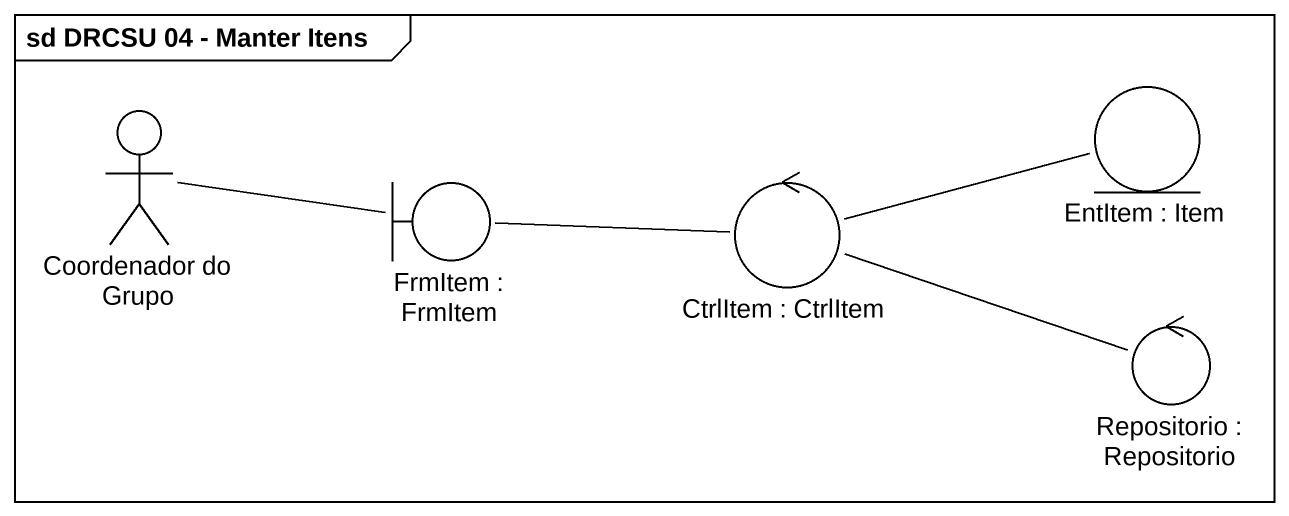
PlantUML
@startuml
mainframe sd DRCSU 04 - Manter Itens
actor "Coordenador do Grupo" as Coordenador_do_Grupo
entity "EntItem : Item" as EntItem
boundary "FrmItem : FrmItem" as FrmItem
control "CtrlItem : CtrlItem" as CtrlItem
control "Repositorio : Repositorio" as Repositorio
Coordenador_do_Grupo -right- FrmItem
FrmItem -right- CtrlItem
CtrlItem -right- EntItem
CtrlItem -right- Repositorio
@enduml
